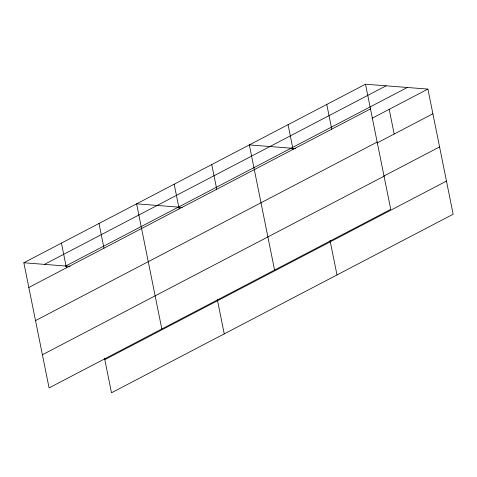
<?xml version="1.0" encoding="UTF-8"?>
<svg xmlns="http://www.w3.org/2000/svg" width="477" height="477" viewBox="0 0 477 477"><rect width="100%" height="100%" fill="white"/><g stroke="black" fill="none" stroke-linecap="round" stroke-linejoin="round"><path stroke-width="0.72" d="M365.501 84.208L390.735 209.355L49.083 387.908L23.85 262.761L365.501 84.208L427.917 89.092L453.15 214.239L111.499 392.792L104.523 358.191M44.444 264.371L386.096 85.818M65.671 266.029L407.316 87.476M28.829 287.464L370.48 108.911M372.132 118.242L427.917 89.092M35.513 320.61L377.164 142.057M377.11 142.945L432.895 113.794M383.794 176.096L439.579 146.94M42.399 354.763L384.051 176.21M104.815 359.646L446.466 181.093M295.573 148.532L249.34 144.913L274.573 270.065M182.089 207.394L136.595 203.834L161.828 328.987M23.85 262.761L70.083 266.375M389.196 109.328L394.175 134.031M326.781 104.439L331.759 129.148M330.012 240.348L336.989 274.949M288.06 124.676L293.039 149.384M211.758 164.553L216.737 189.262M217.268 299.27L224.244 333.87M174.177 184.194L179.155 208.902M99.013 223.474L103.992 248.183M61.432 243.121L66.41 267.824"/></g></svg>
